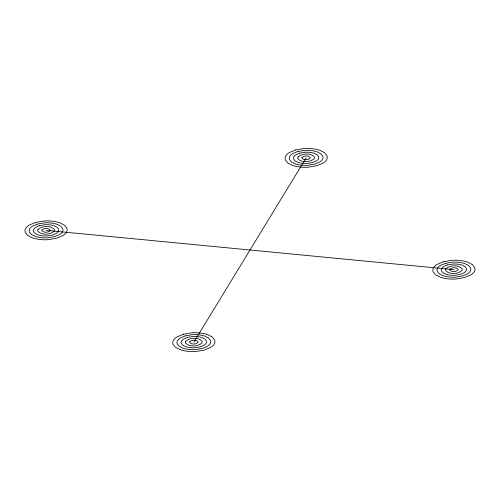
<?xml version="1.0" encoding="UTF-8"?>
<svg xmlns="http://www.w3.org/2000/svg" width="500" height="500" viewBox="0 0 500 500"><rect width="100%" height="100%" fill="white"/><g stroke="black" fill="none" stroke-linecap="round" stroke-linejoin="round"><path stroke-width="0.75" d="M193.85 342.144L306.15 157.856M46.069 230.338L453.931 269.662M37.912 229.55L37.731 231.15C41.681 235.506 50.05 234.95 54.231 231.125L54.413 229.525C50.487 225.131 42.081 225.75 37.912 229.55M41.994 229.944L41.9 230.744C43.875 232.919 48.062 232.644 50.15 230.731L50.244 229.931C48.281 227.738 44.075 228.044 41.994 229.944M185.694 341.362L185.512 342.956C189.462 347.312 197.831 346.756 202.006 342.931L202.194 341.337C198.269 336.944 189.862 337.562 185.694 341.362M189.775 341.756L189.681 342.55C191.656 344.731 195.844 344.45 197.931 342.537L198.019 341.744C196.062 339.544 191.856 339.856 189.775 341.756M297.994 157.069L297.806 158.663C301.756 163.019 310.131 162.463 314.306 158.637L314.488 157.044C310.569 152.65 302.156 153.269 297.994 157.069M302.069 157.463L301.981 158.256C303.956 160.438 308.137 160.156 310.225 158.244L310.319 157.45C308.356 155.25 304.15 155.562 302.069 157.463M445.769 268.875L445.588 270.475C449.538 274.825 457.906 274.269 462.088 270.45L462.269 268.85C458.344 264.456 449.938 265.075 445.769 268.875M449.85 269.269L449.756 270.069C451.731 272.244 455.919 271.969 458.006 270.056L458.1 269.256C456.138 267.056 451.931 267.369 449.85 269.269M35.625 222.431L29.094 225.138A30.512 14.744 17.1 0 0 25.681 228.375A19.481 9.419 17.1 0 0 25.225 232.369L27.681 235.463L32.525 237.894A19.481 9.419 17.1 0 0 40.456 239.55A30.512 14.744 17.1 0 0 48.281 239.656L56.519 238.244L63.05 235.538A30.512 14.744 17.1 0 0 66.463 232.306A19.481 9.419 17.1 0 0 66.919 228.306L64.463 225.212L60.106 222.887A20.688 10 17.1 0 0 51.688 221.125A30.512 14.744 17.1 0 0 43.863 221.025L35.625 222.431M37.713 224.013L32.487 226.181A24.413 11.8 17.1 0 0 29.756 228.762A15.588 7.531 17.1 0 0 29.394 231.962L31.363 234.438L35.231 236.381A15.588 7.531 17.1 0 0 41.581 237.712A24.413 11.8 17.1 0 0 47.838 237.794L54.431 236.663L59.656 234.5A24.413 11.8 17.1 0 0 62.387 231.912A15.588 7.531 17.1 0 0 62.75 228.713L60.781 226.238L57.3 224.375A16.55 8 17.1 0 0 50.562 222.969A24.413 11.8 17.1 0 0 44.306 222.887L37.713 224.013M39.8 225.594L35.888 227.219A18.306 8.85 17.1 0 0 33.837 229.156A11.688 5.65 17.1 0 0 33.562 231.556L35.038 233.412L37.944 234.869A11.688 5.65 17.1 0 0 42.7 235.869A18.306 8.85 17.1 0 0 47.394 235.925L52.344 235.081L56.256 233.456A18.306 8.85 17.1 0 0 58.306 231.519A11.688 5.65 17.1 0 0 58.581 229.119L57.106 227.262L54.494 225.869A12.412 6 17.1 0 0 49.438 224.812A18.306 8.85 17.1 0 0 44.744 224.75L39.8 225.594M295.7 149.95L289.169 152.656A30.512 14.744 17.1 0 0 285.756 155.887A19.481 9.419 17.1 0 0 285.3 159.881L287.756 162.981L292.6 165.406A19.481 9.419 17.1 0 0 300.531 167.069A30.512 14.744 17.1 0 0 308.356 167.169L316.6 165.756L323.125 163.05A30.512 14.744 17.1 0 0 326.538 159.819A19.481 9.419 17.1 0 0 326.994 155.825L324.538 152.725L320.188 150.4A20.688 10 17.1 0 0 311.762 148.637A30.512 14.744 17.1 0 0 303.938 148.537L295.7 149.95M297.787 151.531L292.569 153.694A24.413 11.8 17.1 0 0 289.831 156.281A15.588 7.531 17.1 0 0 289.469 159.475L291.438 161.956L295.312 163.9A15.588 7.531 17.1 0 0 301.656 165.225A24.413 11.8 17.1 0 0 307.913 165.306L314.506 164.175L319.731 162.013A24.413 11.8 17.1 0 0 322.463 159.425A15.588 7.531 17.1 0 0 322.825 156.231L320.863 153.75L317.375 151.894A16.55 8 17.1 0 0 310.637 150.481A24.413 11.8 17.1 0 0 304.381 150.4L297.787 151.531M299.875 153.112L295.963 154.731A18.306 8.85 17.1 0 0 293.913 156.675A11.688 5.65 17.1 0 0 293.637 159.069L295.113 160.931L298.019 162.387A11.688 5.65 17.1 0 0 302.781 163.381A18.306 8.85 17.1 0 0 307.475 163.444L312.419 162.594L316.331 160.975A18.306 8.85 17.1 0 0 318.381 159.031A11.688 5.65 17.1 0 0 318.656 156.637L317.181 154.775L314.569 153.381A12.412 6 17.1 0 0 309.519 152.325A18.306 8.85 17.1 0 0 304.825 152.262L299.875 153.112M183.4 334.244L176.875 336.95A30.512 14.744 17.1 0 0 173.463 340.181A19.481 9.419 17.1 0 0 173.006 344.175L175.463 347.275L180.306 349.7A19.481 9.419 17.1 0 0 188.238 351.362A30.512 14.744 17.1 0 0 196.062 351.463L204.3 350.05L210.831 347.344A30.512 14.744 17.1 0 0 214.244 344.113A19.481 9.419 17.1 0 0 214.7 340.119L212.244 337.019L207.887 334.694A20.688 10 17.1 0 0 199.469 332.931A30.512 14.744 17.1 0 0 191.644 332.831L183.4 334.244M185.494 335.825L180.269 337.987A24.413 11.8 17.1 0 0 177.537 340.575A15.588 7.531 17.1 0 0 177.175 343.769L179.137 346.25L183.012 348.194A15.588 7.531 17.1 0 0 189.363 349.519A24.413 11.8 17.1 0 0 195.619 349.6L202.213 348.469L207.431 346.306A24.413 11.8 17.1 0 0 210.169 343.719A15.588 7.531 17.1 0 0 210.531 340.525L208.562 338.044L205.081 336.188A16.55 8 17.1 0 0 198.344 334.775A24.413 11.8 17.1 0 0 192.087 334.694L185.494 335.825M187.581 337.406L183.669 339.025A18.306 8.85 17.1 0 0 181.619 340.969A11.688 5.65 17.1 0 0 181.344 343.363L182.819 345.225L185.725 346.681A11.688 5.65 17.1 0 0 190.481 347.675A18.306 8.85 17.1 0 0 195.175 347.738L200.125 346.887L204.037 345.269A18.306 8.85 17.1 0 0 206.088 343.325A11.688 5.65 17.1 0 0 206.363 340.931L204.887 339.069L202.275 337.675A12.412 6 17.1 0 0 197.219 336.619A18.306 8.85 17.1 0 0 192.525 336.556L187.581 337.406M443.481 261.756L436.95 264.462A30.512 14.744 17.1 0 0 433.537 267.694A19.481 9.419 17.1 0 0 433.081 271.694L435.538 274.788L440.381 277.219A19.481 9.419 17.1 0 0 448.312 278.875A30.512 14.744 17.1 0 0 456.138 278.975L464.375 277.569L470.906 274.862A30.512 14.744 17.1 0 0 474.319 271.625A19.481 9.419 17.1 0 0 474.775 267.631L472.319 264.538L467.962 262.206A20.688 10 17.1 0 0 459.544 260.45A30.512 14.744 17.1 0 0 451.719 260.344L443.481 261.756M445.569 263.337L440.344 265.5A24.413 11.8 17.1 0 0 437.612 268.087A15.588 7.531 17.1 0 0 437.25 271.288L439.219 273.762L443.094 275.706A15.588 7.531 17.1 0 0 449.438 277.031A24.413 11.8 17.1 0 0 455.694 277.113L462.287 275.988L467.512 273.819A24.413 11.8 17.1 0 0 470.244 271.238A15.588 7.531 17.1 0 0 470.606 268.038L468.638 265.562L465.156 263.7A16.55 8 17.1 0 0 458.419 262.288A24.413 11.8 17.1 0 0 452.163 262.206L445.569 263.337M447.656 264.919L443.744 266.544A18.306 8.85 17.1 0 0 441.694 268.481A11.688 5.65 17.1 0 0 441.419 270.881L442.894 272.738L445.8 274.194A11.688 5.65 17.1 0 0 450.562 275.188A18.306 8.85 17.1 0 0 455.256 275.25L460.2 274.406L464.113 272.781A18.306 8.85 17.1 0 0 466.163 270.844A11.688 5.65 17.1 0 0 466.438 268.444L464.963 266.588L462.35 265.188A12.412 6 17.1 0 0 457.3 264.131A18.306 8.85 17.1 0 0 452.606 264.075L447.656 264.919"/></g></svg>
